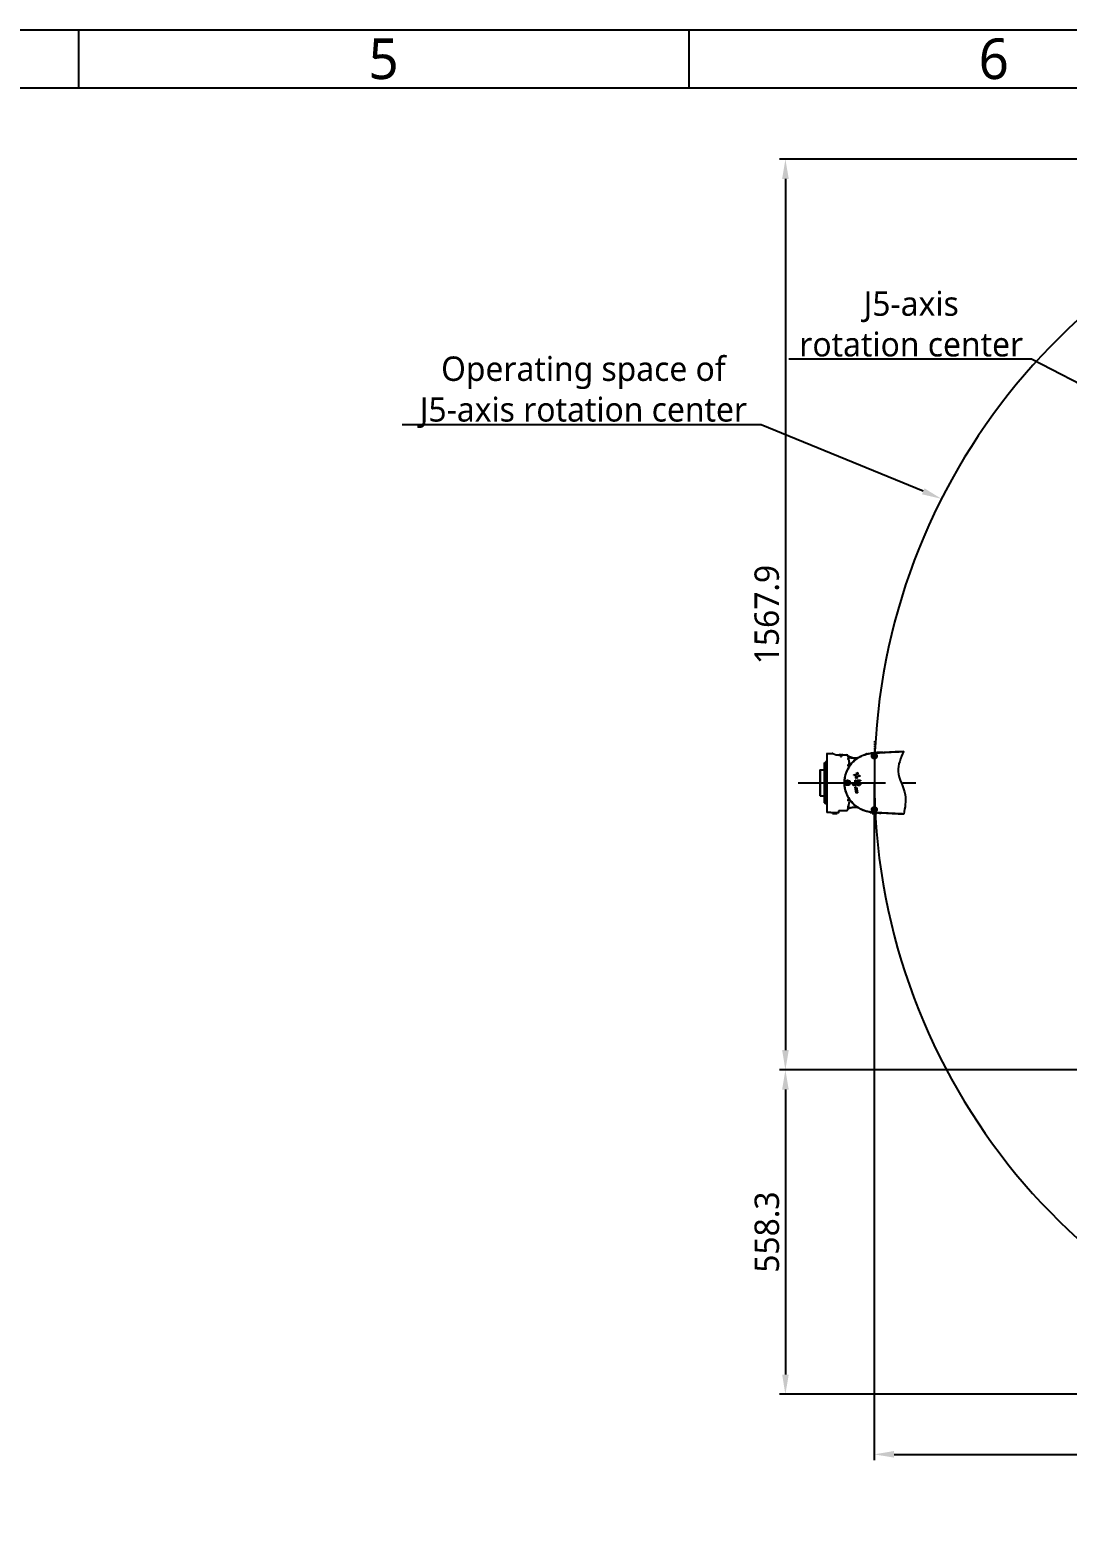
# Model space of a CAD drawing. Header units: millimetres. Extents: x 5828 to 6704, y 123 to 421.
# Drawn here: x 6489.5 to 6578.7, y 292.9 to 420.6 of the extents above; entities that cross this region are included whole.
import ezdxf
from ezdxf import colors
from ezdxf.entities.mleader import LeaderData, LeaderLine
from ezdxf.enums import TextEntityAlignment as Align
from ezdxf.math import Vec2, Vec3

# ---------------------------------------------------------------- set-up
doc = ezdxf.new("R2010")
doc.units = ezdxf.units.MM
doc.linetypes.add('BANKLINE1', pattern=[5.5, 4, -1.5])
doc.linetypes.add('CENTER', pattern=[0.6, 0.375, -0.075, 0.075, -0.075])
for name, color, linetype in [('00_COMPONENTS', 7, 'BANKLINE1'), ('DIM', 7, 'Continuous'), ('外形图', 7, 'Continuous'), ('多重引线', 7, 'Continuous'), ('模板', 7, 'Continuous')]:
    doc.layers.add(name, color=color, linetype=linetype)
doc.styles.add('微软雅黑', font='msyh.ttc', dxfattribs={"height": 2.1})
doc.dimstyles.new('尺寸标注_1_20比例', dxfattribs={"dimtxt": 2.1, "dimasz": 1.7, "dimexe": 0.5, "dimexo": 0.4, "dimgap": 0.5, "dimtad": 1, "dimdec": 1, "dimlfac": 20, "dimdsep": 46, "dimtxsty": '微软雅黑', "dimcen": 0.09, "dimadec": 0, "dimazin": 0, "dimtp": 0.01, "dimtm": 0.01, "dimtfac": 1, "dimtdec": 1, "dimtofl": 0, "dimtmove": 0, "dimatfit": 3, "dimfxl": 1, "dimtolj": 1, "dimarcsym": 0})

# ---------------------------------------------------------------- blocks, each defined once
blk = doc.blocks.new('图纸页')
at = {"layer": '模板', "color": 2}
for p, q in [((6493.66, 420.62), (6493.66, 415.62)), ((6546.16, 420.62), (6546.16, 415.62))]:
    blk.add_line(p, q, dxfattribs=at)
for points in [[(6283.66, 123.62), (6283.66, 420.62), (6703.66, 420.62), (6703.66, 123.62)], [(6308.66, 128.62), (6308.66, 415.62), (6698.66, 415.62), (6698.66, 128.62)]]:
    blk.add_lwpolyline(points, close=True, dxfattribs=at)
at = {"layer": '模板', "color": 2, "style": '微软雅黑'}
for s, p in [('5', (6519.91, 418.12)), ('6', (6572.41, 418.12))]:
    blk.add_text(s, height=3.5, dxfattribs=at).set_placement(p, align=Align.MIDDLE_CENTER)
for tag, height, p in [('编号', 4, (6669.32, 150.51)), ('当前页', 1.67, (6668.11, 141.19)), ('总页数', 1.67, (6673.32, 141.19)), ('比例', 1.67, (6628.66, 133.62))]:
    blk.add_attdef(tag, text='', height=height, dxfattribs=at).set_placement(p, align=Align.MIDDLE)
blk = doc.blocks.new('*D1533')
at = {"layer": '00_COMPONENTS', "color": 0, "linetype": 'ByBlock', "lineweight": -2, "ltscale": 20}
for p, q in [((6615.13, 409.48), (6553.98, 409.48)), ((6554.48, 407.78), (6554.48, 332.79)), ((6615.86, 331.09), (6553.98, 331.09))]:
    blk.add_line(p, q, dxfattribs=at)
at = {"layer": '00_COMPONENTS', "color": 0}
for points in [[(6554.77, 407.78), (6554.2, 407.78), (6554.48, 409.48)], [(6554.2, 332.79), (6554.77, 332.79), (6554.48, 331.09)]]:
    blk.add_solid(points, dxfattribs=at)
at = {"layer": 'Defpoints', "color": 0}
for p in [(6615.53, 409.48), (6554.48, 331.09), (6616.26, 331.09)]:
    blk.add_point(p, dxfattribs=at)
at = {"layer": '00_COMPONENTS', "color": 0, "insert": (6552.89, 370.28), "char_height": 2.1, "attachment_point": 5, "rotation": 90, "style": '微软雅黑'}
blk.add_mtext('\\A1;\\A1;1567.9', dxfattribs=at)
blk = doc.blocks.new('*D1534')
at = {"layer": '00_COMPONENTS', "color": 0, "linetype": 'ByBlock', "lineweight": -2, "ltscale": 20}
for p, q in [((6616.34, 331.09), (6553.98, 331.09)), ((6554.48, 329.39), (6554.48, 304.87)), ((6610.23, 303.17), (6553.98, 303.17))]:
    blk.add_line(p, q, dxfattribs=at)
at = {"layer": '00_COMPONENTS', "color": 0}
for points in [[(6554.77, 329.39), (6554.2, 329.39), (6554.48, 331.09)], [(6554.2, 304.87), (6554.77, 304.87), (6554.48, 303.17)]]:
    blk.add_solid(points, dxfattribs=at)
at = {"layer": 'Defpoints', "color": 0}
for p in [(6616.74, 331.09), (6554.48, 303.17), (6610.63, 303.17)]:
    blk.add_point(p, dxfattribs=at)
at = {"layer": '00_COMPONENTS', "color": 0, "insert": (6552.9, 317.13), "char_height": 2.1, "attachment_point": 5, "rotation": 90, "style": '微软雅黑'}
blk.add_mtext('\\A1;\\A1;558.3', dxfattribs=at)
blk = doc.blocks.new('*D1535')
at = {"layer": '00_COMPONENTS', "color": 0, "linetype": 'ByBlock', "lineweight": -2, "ltscale": 20}
for p, q in [((6562.13, 355.69), (6562.13, 297.5)), ((6623.03, 326.48), (6623.03, 297.5)), ((6563.83, 298), (6621.33, 298))]:
    blk.add_line(p, q, dxfattribs=at)
at = {"layer": '00_COMPONENTS', "color": 0}
for points in [[(6563.83, 298.29), (6563.83, 297.72), (6562.13, 298)], [(6621.33, 297.72), (6621.33, 298.29), (6623.03, 298)]]:
    blk.add_solid(points, dxfattribs=at)
at = {"layer": 'Defpoints', "color": 0}
for p in [(6562.13, 356.09), (6623.03, 326.88), (6623.03, 298)]:
    blk.add_point(p, dxfattribs=at)
at = {"layer": '00_COMPONENTS', "color": 0, "insert": (6592.58, 299.59), "char_height": 2.1, "attachment_point": 5, "style": '微软雅黑'}
blk.add_mtext('\\A1;\\A1;1218', dxfattribs=at)

msp = doc.modelspace()

# ---------------------------------------------------------------- linework, layer by layer
at = {"layer": '00_COMPONENTS', "linetype": 'ByBlock', "ltscale": 20}
msp.add_arc((6615.5301, 356.0866), 53.3953, 29, 259, dxfattribs=at)
msp.add_spline([(6564.6586, 358.5141), (6564.1857, 356.7852), (6564.7869, 354.7658), (6564.6586, 353.1145)], degree=3, dxfattribs=at)
at = {"layer": '外形图', "linetype": 'CENTER', "ltscale": 0.2}
msp.add_line((6562.1348, 359.3773), (6562.1348, 352.3483), dxfattribs=at)
at = {"layer": '外形图', "linetype": 'Continuous'}
for p, q in [((6557.8348, 357.5304), (6557.8598, 357.5554)), ((6557.8598, 357.5554), (6557.8598, 354.0554)), ((6557.8598, 357.5554), (6557.9448, 357.5554)), ((6557.9598, 354.0116), (6557.9598, 357.5992)), ((6558.0348, 357.6437), (6557.9685, 357.6128)), ((6558.0348, 358.3236), (6558.0348, 353.2871)), ((6558.0598, 358.3304), (6558.5084, 358.3304)), ((6558.5597, 358.3213), (6558.8534, 358.2144)), ((6558.9047, 358.2054), (6559.1004, 358.2054)), ((6559.1169, 358.1983), (6559.1169, 358.186)), ((6559.2022, 358.205), (6559.2202, 358.2051)), ((6559.2202, 358.2051), (6559.2389, 358.2051)), ((6559.2248, 358.1674), (6559.2248, 358.0768)), ((6559.2248, 358.1674), (6559.2948, 358.1674)), ((6559.2248, 358.142), (6559.2948, 358.142)), ((6559.2248, 358.0768), (6559.2948, 358.0768)), ((6559.2389, 358.2051), (6559.2513, 358.2051)), ((6559.2513, 358.2051), (6559.2635, 358.2051)), ((6559.2595, 358.1981), (6559.2595, 358.1852)), ((6559.2635, 358.2051), (6559.2873, 358.205)), ((6559.2829, 358.2019), (6559.2829, 358.1875)), ((6559.2873, 358.205), (6559.2989, 358.205)), ((6559.2948, 358.1674), (6559.2948, 358.0768)), ((6559.2989, 358.205), (6559.3102, 358.205)), ((6559.3102, 358.205), (6559.3322, 358.2049)), ((6559.3322, 358.2049), (6559.3428, 358.2049)), ((6559.3428, 358.2049), (6559.3522, 358.2048)), ((6559.3604, 358.1942), (6559.3604, 358.1845)), ((6559.37, 358.2047), (6559.3784, 358.2046)), ((6559.4038, 358.2054), (6559.7383, 358.2054)), ((6559.4038, 358.1978), (6559.4038, 358.1858)), ((6559.8348, 358.1628), (6559.8295, 358.1628)), ((6559.8369, 358.153), (6559.8348, 358.1628)), ((6559.8549, 358.111), (6560.0021, 357.4183)), ((6559.973, 357.1972), (6559.973, 357.5554)), ((6561.4078, 358.3054), (6561.5325, 358.3054)), ((6561.4374, 358.3054), (6561.4348, 358.3047)), ((6561.4348, 358.3047), (6561.4348, 358.2807)), ((6561.4374, 358.3054), (6561.5223, 358.3054)), ((6561.8298, 358.3426), (6561.834, 358.3431)), ((6562.0586, 358.1494), (6562.1348, 358.1934)), ((6562.0586, 358.0614), (6562.0586, 358.1494)), ((6562.1348, 358.0173), (6562.0586, 358.0614)), ((6562.1348, 358.1934), (6562.2111, 358.1494)), ((6562.2111, 358.0614), (6562.1348, 358.0173)), ((6562.2111, 358.1494), (6562.2111, 358.0614)), ((6562.3342, 358.406), (6562.334, 358.3979)), ((6562.3592, 358.4304), (6562.8704, 358.4304)), ((6562.4047, 358.3863), (6562.4158, 358.387)), ((6562.4158, 358.387), (6562.4318, 358.388)), ((6562.4237, 358.4038), (6562.4307, 358.4042)), ((6557.4848, 356.9304), (6557.4348, 356.9015)), ((6557.4348, 356.9015), (6557.4348, 354.7092)), ((6557.4848, 356.9304), (6557.4848, 354.6804)), ((6557.4848, 356.9304), (6557.8198, 356.9304)), ((6557.8348, 354.0804), (6557.8348, 357.5304)), ((6560.0155, 357.3052), (6560.0456, 357.3052)), ((6560.1624, 357.4554), (6560.1328, 357.4554)), ((6560.3799, 356.4335), (6560.3955, 356.5221)), ((6560.5818, 356.3979), (6560.3799, 356.4335)), ((6560.3955, 356.5221), (6560.5974, 356.4865)), ((6560.5462, 356.196), (6560.5818, 356.3979)), ((6560.5974, 356.4865), (6560.633, 356.6884)), ((6560.633, 356.6884), (6560.7217, 356.6728)), ((6560.6704, 356.3823), (6560.6348, 356.1804)), ((6560.8723, 356.3467), (6560.6704, 356.3823)), ((6560.7217, 356.6728), (6560.6861, 356.4709)), ((6560.6861, 356.4709), (6560.8879, 356.4353)), ((6560.8879, 356.4353), (6560.8723, 356.3467)), ((6559.7586, 355.8494), (6559.8348, 355.8934)), ((6559.7586, 355.7614), (6559.7586, 355.8494)), ((6559.8348, 355.7173), (6559.7586, 355.7614)), ((6559.8348, 355.8934), (6559.9111, 355.8494)), ((6559.9111, 355.7614), (6559.8348, 355.7173)), ((6559.9111, 355.8494), (6559.9111, 355.7614)), ((6560.2848, 355.7095), (6560.2848, 355.7236)), ((6560.2848, 355.7236), (6560.3804, 355.7236)), ((6560.3804, 355.7236), (6560.3798, 355.7076)), ((6560.4735, 355.7042), (6560.4735, 356.0304)), ((6560.4735, 356.0304), (6560.5712, 356.0304)), ((6560.4962, 355.4147), (6560.5848, 355.4304)), ((6560.583, 354.9223), (6560.4962, 355.4147)), ((6560.6348, 356.1804), (6560.5462, 356.196)), ((6560.5712, 356.0304), (6560.5712, 355.7299)), ((6560.5848, 355.4304), (6560.6717, 354.938)), ((6560.643, 355.706), (6560.742, 355.706)), ((6560.6515, 355.7587), (6560.6693, 356.0304)), ((6560.7411, 355.7587), (6560.6515, 355.7587)), ((6560.6693, 356.0304), (6560.9313, 356.0304)), ((6560.7521, 355.9608), (6560.7398, 355.8408)), ((6560.9313, 355.9608), (6560.7521, 355.9608)), ((6560.9313, 356.0304), (6560.9313, 355.9608)), ((6557.4848, 354.6804), (6557.4348, 354.7092)), ((6557.4848, 354.6804), (6557.8198, 354.6804)), ((6557.8348, 354.0804), (6557.8598, 354.0554)), ((6557.8598, 354.0554), (6557.9448, 354.0554)), ((6558.0348, 353.967), (6557.9685, 353.998)), ((6559.8549, 353.4998), (6560.0021, 354.1924)), ((6560.0835, 354.2554), (6560.0798, 354.2554)), ((6560.6717, 354.938), (6560.583, 354.9223)), ((6558.0598, 353.2804), (6558.3592, 353.2804)), ((6558.3842, 353.2547), (6558.3842, 353.256)), ((6559.0604, 353.2304), (6558.4092, 353.2304)), ((6558.5328, 353.1554), (6558.9369, 353.1554)), ((6558.5598, 353.1561), (6558.5598, 353.2304)), ((6558.5598, 353.1561), (6558.5624, 353.1554)), ((6558.9072, 353.1554), (6558.5624, 353.1554)), ((6558.7348, 353.1626), (6558.7348, 353.2304)), ((6558.9072, 353.1554), (6558.9098, 353.1561)), ((6558.9098, 353.1561), (6558.9098, 353.2304)), ((6559.0855, 353.2547), (6559.0888, 353.381)), ((6559.1138, 353.4054), (6559.7383, 353.4054)), ((6559.8665, 353.5545), (6559.8744, 353.5611)), ((6561.7842, 353.2547), (6561.7841, 353.2578)), ((6562.0704, 353.2304), (6561.8092, 353.2304)), ((6561.9328, 353.1554), (6562.3369, 353.1554)), ((6561.9598, 353.1561), (6561.9598, 353.2304)), ((6561.9598, 353.1561), (6561.9624, 353.1554)), ((6562.3072, 353.1554), (6561.9624, 353.1554)), ((6562.0586, 353.5494), (6562.1348, 353.5934)), ((6562.0586, 353.4614), (6562.0586, 353.5494)), ((6562.1348, 353.4173), (6562.0586, 353.4614)), ((6562.1348, 353.5934), (6562.2111, 353.5494)), ((6562.2111, 353.4614), (6562.1348, 353.4173)), ((6562.1348, 353.1626), (6562.1348, 353.2261)), ((6562.2111, 353.5494), (6562.2111, 353.4614)), ((6562.3072, 353.1554), (6562.3098, 353.1561)), ((6562.3098, 353.1561), (6562.3098, 353.2145)), ((6562.4235, 353.207), (6562.4144, 353.2076)), ((6562.4291, 353.2227), (6562.4154, 353.2236)), ((6562.471, 353.2052), (6562.4281, 353.208)), ((6562.4463, 353.2216), (6562.4291, 353.2227)), ((6562.5245, 353.2017), (6562.471, 353.2052))]:
    msp.add_line(p, q, dxfattribs=at)
at = {"layer": '外形图', "linetype": 'CENTER', "ltscale": 20}
msp.add_line((6555.5919, 355.8054), (6565.6995, 355.8054), dxfattribs=at)
at = {"layer": '外形图', "linetype": 'Continuous'}
for points in [[(6559.8807, 358.0447), (6559.8706, 358.0527), (6559.8665, 358.0563)], [(6560.6676, 357.9176), (6560.6354, 357.9143), (6560.5897, 357.9105), (6560.5447, 357.9078), (6560.5007, 357.9061), (6560.4574, 357.9054), (6560.4151, 357.9057), (6560.3736, 357.9071), (6560.3331, 357.9094), (6560.2935, 357.9128), (6560.2549, 357.9171), (6560.2174, 357.9224), (6560.181, 357.9286), (6560.1458, 357.9357), (6560.1119, 357.9437), (6560.0795, 357.9526), (6560.0487, 357.9621), (6560.0198, 357.9723), (6559.9928, 357.9829), (6559.9681, 357.9938), (6559.9457, 358.0047), (6559.9257, 358.0155), (6559.9082, 358.0258), (6559.8932, 358.0356), (6559.8807, 358.0447)], [(6558.3592, 353.2804), (6558.3618, 353.2802), (6558.3653, 353.2796), (6558.3687, 353.2785), (6558.3719, 353.2769), (6558.3749, 353.2748), (6558.3775, 353.2723), (6558.3798, 353.2695), (6558.3816, 353.2664), (6558.383, 353.2631), (6558.3838, 353.2595), (6558.3842, 353.256)], [(6559.0888, 353.381), (6559.0891, 353.3844), (6559.0899, 353.3878), (6559.0912, 353.3912), (6559.093, 353.3943), (6559.0952, 353.3971), (6559.0978, 353.3996), (6559.1006, 353.4017), (6559.1038, 353.4033), (6559.1072, 353.4045), (6559.1107, 353.4052), (6559.1138, 353.4054)], [(6559.8744, 353.5611), (6559.8861, 353.57), (6559.9004, 353.5799), (6559.9173, 353.5904), (6559.9368, 353.6014), (6559.9589, 353.6126), (6559.9835, 353.6239), (6560.0104, 353.6349), (6560.0394, 353.6455), (6560.0705, 353.6555), (6560.1033, 353.6648), (6560.1376, 353.6732), (6560.1734, 353.6807), (6560.2103, 353.6873), (6560.2484, 353.6928), (6560.2873, 353.6974), (6560.3272, 353.7009), (6560.3679, 353.7034), (6560.4094, 353.7049), (6560.4516, 353.7054), (6560.4945, 353.7048), (6560.5382, 353.7033), (6560.5825, 353.7007), (6560.6275, 353.6972), (6560.6675, 353.6932)]]:
    msp.add_lwpolyline(points, dxfattribs=at)
for centre, radius in [((6562.1348, 358.1054), 0.22), ((6562.1348, 358.1054), 0.2157), ((6562.1348, 358.1054), 0.1725), ((6562.1348, 358.1054), 0.1026), ((6559.8348, 355.8054), 0.22), ((6559.8348, 355.8054), 0.2157), ((6559.8348, 355.8054), 0.1725), ((6559.8348, 355.8054), 0.1026), ((6562.1348, 353.5054), 0.22), ((6562.1348, 353.5054), 0.2157), ((6562.1348, 353.5054), 0.1725), ((6562.1348, 353.5054), 0.1026)]:
    msp.add_circle(centre, radius, dxfattribs=at)
for centre, radius, start, end in [((6557.9448, 357.5704), 0.015, 270, 0), ((6557.9748, 357.5992), 0.015, 115, 180), ((6558.0598, 358.2804), 0.05, 90, 120), ((6558.5084, 358.1804), 0.15, 70, 90), ((6558.9047, 358.3554), 0.15, 250, 270), ((6559.1638, 358.8299), 0.6456, 263.524224, 265.828526), ((6559.1431, 356.3899), 1.8148, 90.981216, 91.346952), ((6559.1573, 355.5697), 2.6351, 90.710114, 90.983781), ((6559.1726, 354.34), 3.8649, 90.510493, 90.711952), ((6559.1874, 352.7182), 5.4868, 90.360199, 90.513428), ((6559.2002, 350.6795), 7.5255, 90.241015, 90.360511), ((6559.2223, 345.1511), 13.054, 90.088273, 90.236074), ((6559.1916, 359.3383), 1.1447, 269.011087, 270.027599), ((6559.1924, 359.3534), 1.1598, 269.986195, 270.613789), ((6559.1964, 359.0204), 0.8267, 270.584766, 271.789765), ((6559.2206, 358.8429), 0.6589, 273.38914, 275.431004), ((6559.2331, 358.7075), 0.5229, 275.477044, 276.02386), ((6559.2858, 353.4202), 4.7817, 89.635998, 89.764479), ((6559.3016, 355.4594), 2.7425, 88.877381, 89.695425), ((6559.3151, 351.5605), 6.6445, 89.527251, 89.680361), ((6559.3297, 356.9225), 1.2791, 88.10103, 88.852447), ((6559.3446, 354.8012), 3.4036, 89.167784, 89.43251), ((6559.3632, 356.0644), 2.1403, 88.795741, 89.173564), ((6559.3767, 356.7189), 1.4856, 88.536137, 88.785334), ((6559.7383, 358.0862), 0.1192, 12, 90), ((6560.0569, 358.292), 0.2677, 228.066727, 229.226232), ((6559.8059, 357.7887), 0.1176, 359.604016, 2.550849), ((6561.5457, 357.5807), 0.7259, 97.481537, 98.788295), ((6562.2102, 355.1119), 3.2697, 95.906319, 96.714994), ((6561.9323, 357.6815), 0.6652, 97.679012, 98.819417), ((6561.9519, 357.54), 0.8081, 97.041431, 97.718661), ((6561.9449, 357.5976), 0.75, 96.217636, 97.048879), ((6561.9298, 357.7376), 0.6093, 95.130134, 96.229122), ((6562.2555, 354.6783), 3.7057, 95.553513, 95.914157), ((6562.3592, 358.4054), 0.025, 90, 178.5), ((6562.4832, 357.057), 1.3284, 92.663524, 92.90702), ((6562.4695, 357.352), 1.0332, 92.459995, 92.661936), ((6562.4585, 357.608), 0.7769, 92.201501, 92.462475), ((6562.4489, 357.8591), 0.5256, 91.841617, 92.206797), ((6567.4017, 280.6355), 77.9274, 93.45643, 93.657405), ((6557.8198, 356.9454), 0.015, 270, 0), ((6560.0798, 357.4348), 0.0795, 192, 270), ((6560.8831, 355.701), 0.2002, 134.038174, 135.704341), ((6560.7985, 355.7535), 0.056, 82.635475, 90.075251), ((6557.8198, 354.6654), 0.015, 0, 90), ((6557.9448, 354.0404), 0.015, 0, 90), ((6557.9748, 354.0116), 0.015, 180, 245), ((6559.6218, 353.8494), 0.3042, 339.308319, 339.962455), ((6560.0798, 354.1759), 0.0795, 90, 168), ((6558.0598, 353.3304), 0.05, 240, 270), ((6558.4092, 353.2554), 0.025, 181.5, 270), ((6558.6707, 353.8801), 0.7259, 261.211705, 262.518463), ((6558.7989, 353.8801), 0.7259, 277.481537, 278.788295), ((6559.0605, 353.2554), 0.025, 270, 358.5), ((6559.7383, 353.5246), 0.1192, 270, 348), ((6561.8092, 353.2554), 0.025, 181.5, 270), ((6562.2097, 356.4939), 3.2648, 263.283225, 264.093085), ((6562.2557, 356.9338), 3.7071, 264.085453, 264.460481), ((6562.0707, 353.8801), 0.7259, 261.211705, 262.518463), ((6562.1989, 353.8801), 0.7259, 277.481537, 278.788295), ((6562.464, 354.1928), 0.967, 267.155133, 267.948301), ((6567.3121, 429.5159), 76.4653, 266.3345, 266.544707)]:
    msp.add_arc(centre, radius, start, end, dxfattribs=at)
for points, knots in [([(6559.0512, 358.1983), (6559.0512, 358.2023), (6559.0765, 358.2017), (6559.0878, 358.2039), (6559.1004, 358.2042)], [0, 0, 0, 0, 0.23890771, 1, 1, 1, 1]), ([(6559.0755, 358.1905), (6559.0692, 358.1915), (6559.0625, 358.193), (6559.0512, 358.1961), (6559.0512, 358.1983)], [0, 0, 0, 0, 0.74139881, 1, 1, 1, 1]), ([(6559.1375, 358.201), (6559.1324, 358.2007), (6559.1277, 358.1993), (6559.1169, 358.2001), (6559.1169, 358.1983)], [0, 0, 0, 0, 0.73175687, 1, 1, 1, 1]), ([(6559.1169, 358.1983), (6559.1169, 358.1962), (6559.1283, 358.1971), (6559.1332, 358.1954), (6559.1384, 358.1951)], [0, 0, 0, 0, 0.28228402, 1, 1, 1, 1]), ([(6559.2401, 358.2009), (6559.2363, 358.2011), (6559.2192, 358.2017), (6559.2021, 358.2018), (6559.1888, 358.2018)], [0, 0, 0, 0, 0.22283296, 1, 1, 1, 1]), ([(6559.2595, 358.1981), (6559.2595, 358.1999), (6559.2494, 358.1994), (6559.2449, 358.2006), (6559.2401, 358.2009)], [0, 0, 0, 0, 0.27007688, 1, 1, 1, 1]), ([(6559.2412, 358.195), (6559.2457, 358.1953), (6559.25, 358.1966), (6559.2595, 358.1965), (6559.2595, 358.1981)], [0, 0, 0, 0, 0.73442554, 1, 1, 1, 1]), ([(6559.2829, 358.2019), (6559.2934, 358.2015), (6559.303, 358.1997), (6559.3239, 358.1995), (6559.3239, 358.196)], [0, 0, 0, 0, 0.74948869, 1, 1, 1, 1]), ([(6559.3239, 358.196), (6559.3239, 358.1927), (6559.306, 358.1907), (6559.2971, 358.1885), (6559.288, 358.1875)], [0, 0, 0, 0, 0.26300036, 1, 1, 1, 1]), ([(6559.4034, 358.1983), (6559.4022, 358.1989), (6559.3915, 358.2002), (6559.3812, 358.2006), (6559.3721, 358.2009)], [0, 0, 0, 0, 0.12650075, 1, 1, 1, 1]), ([(6559.3878, 358.195), (6559.3888, 358.1951), (6559.3908, 358.1952), (6559.3928, 358.1953), (6559.3938, 358.1954)], [0, 0, 0, 0, 0.51615822, 1, 1, 1, 1]), ([(6559.3938, 358.1954), (6559.3966, 358.1956), (6559.3994, 358.1947), (6559.4037, 358.1976), (6559.401, 358.1975), (6559.4001, 358.1975)], [0, 0, 0, 0, 0.69074298, 0.76957028, 1, 1, 1, 1]), ([(6559.4147, 358.204), (6559.4186, 358.2039), (6559.4322, 358.2035), (6559.4458, 358.203), (6559.4553, 358.202)], [0, 0, 0, 0, 0.29484674, 1, 1, 1, 1]), ([(6559.4682, 358.1975), (6559.4682, 358.1951), (6559.4553, 358.1914), (6559.4477, 358.19), (6559.4403, 358.189)], [0, 0, 0, 0, 0.24929481, 1, 1, 1, 1]), ([(6559.4553, 358.202), (6559.4574, 358.2018), (6559.4613, 358.2012), (6559.4682, 358.2), (6559.4682, 358.1975)], [0, 0, 0, 0, 0.45947771, 1, 1, 1, 1]), ([(6559.5622, 355.8054), (6559.5622, 356.4141), (6560.0277, 357.6739), (6561.2235, 358.2879), (6561.8278, 358.3592)], [0, 0, 0, 0, 0.5000537, 1, 1, 1, 1]), ([(6561.8764, 353.2629), (6561.8619, 353.2644), (6561.7473, 353.2772), (6561.533, 353.3146), (6561.2412, 353.4045), (6560.9605, 353.5281), (6560.6977, 353.6845), (6560.4555, 353.8706), (6560.2322, 354.0887), (6560.0249, 354.3493), (6559.835, 354.6675), (6559.679, 355.0526), (6559.5835, 355.4951), (6559.5692, 355.9648), (6559.6405, 356.4211), (6559.7806, 356.8288), (6559.9638, 357.1701), (6560.1681, 357.4487), (6560.3873, 357.679), (6560.6237, 357.8741), (6560.8804, 358.0395), (6561.1565, 358.1733), (6561.4453, 358.2727), (6561.6722, 358.3222), (6561.8007, 358.3392), (6561.8298, 358.3426)], [0, 0, 0, 0, 0.00586345, 0.04638987, 0.08725257, 0.12838497, 0.16944673, 0.20998086, 0.25095381, 0.29469427, 0.34357909, 0.39946319, 0.46106151, 0.52468001, 0.58739263, 0.64577474, 0.69721752, 0.74261165, 0.78432266, 0.82478427, 0.86563644, 0.90685877, 0.94788295, 0.9882161, 1, 1, 1, 1]), ([(6559.9114, 357.7713), (6559.9096, 357.7713), (6559.9088, 357.7807), (6559.904, 357.7908), (6559.9, 357.8112), (6559.8948, 357.8335), (6559.8909, 357.8556), (6559.8865, 357.8766), (6559.887, 357.8862), (6559.8841, 357.8963), (6559.8857, 357.8963)], [0, 0, 0, 0, 0.04193558, 0.1522823, 0.31380356, 0.5027051, 0.69194959, 0.85353002, 0.96196346, 1, 1, 1, 1]), ([(6559.8857, 357.8963), (6559.8875, 357.8963), (6559.8882, 357.8869), (6559.8929, 357.8768), (6559.8968, 357.8563), (6559.902, 357.8341), (6559.906, 357.812), (6559.9105, 357.791), (6559.9102, 357.7814), (6559.913, 357.7713), (6559.9114, 357.7713)], [0, 0, 0, 0, 0.04158035, 0.1518117, 0.31341712, 0.5024261, 0.69173613, 0.85341294, 0.9619401, 1, 1, 1, 1]), ([(6561.834, 358.3431), (6561.9021, 358.351), (6562.0704, 358.3649), (6562.2607, 358.377), (6562.3827, 358.3849), (6562.4047, 358.3863)], [0, 0, 0, 0, 0.35930321, 0.88437361, 1, 1, 1, 1]), ([(6561.8643, 358.3464), (6561.9224, 358.3526), (6562.0805, 358.3655), (6562.2579, 358.3768), (6562.377, 358.3845), (6562.3961, 358.3857)], [0, 0, 0, 0, 0.3284819, 0.89202447, 1, 1, 1, 1]), ([(6562.4318, 358.388), (6562.502, 358.3926), (6562.6743, 358.4036), (6562.9491, 358.4191), (6563.2563, 358.4353), (6563.5638, 358.4502), (6563.8707, 358.4641), (6564.1782, 358.4773), (6564.4407, 358.4879), (6564.6013, 358.4941), (6564.6586, 358.4962)], [0, 0, 0, 0, 0.02358007, 0.057837469, 0.092214187, 0.126651578, 0.160987512, 0.195140451, 0.229786511, 0.248993172, 0.248993172, 0.248993172, 0.248993172]), ([(6559.8942, 357.2625), (6559.8903, 357.2798), (6559.8869, 357.3026), (6559.8855, 357.3255), (6559.8854, 357.3307)], [0, 0, 0, 0, 0.77428126, 1, 1, 1, 1]), ([(6559.8857, 357.3444), (6559.886, 357.3465), (6559.8861, 357.3493), (6559.8881, 357.3528), (6559.8891, 357.3528)], [0, 0, 0, 0, 0.68313722, 1, 1, 1, 1]), ([(6559.8891, 357.3528), (6559.8929, 357.3528), (6559.8972, 357.3361), (6559.9007, 357.3267), (6559.9026, 357.3181)], [0, 0, 0, 0, 0.30114849, 1, 1, 1, 1]), ([(6559.9079, 357.2278), (6559.9041, 357.2278), (6559.8995, 357.2444), (6559.8961, 357.2539), (6559.8942, 357.2625)], [0, 0, 0, 0, 0.30277521, 1, 1, 1, 1]), ([(6559.9026, 357.3181), (6559.9066, 357.3008), (6559.9102, 357.278), (6559.9117, 357.2551), (6559.9118, 357.2499)], [0, 0, 0, 0, 0.77432511, 1, 1, 1, 1]), ([(6559.9114, 357.2362), (6559.9112, 357.2341), (6559.911, 357.2312), (6559.9089, 357.2278), (6559.9079, 357.2278)], [0, 0, 0, 0, 0.67870625, 1, 1, 1, 1]), ([(6561.8278, 353.2516), (6561.2235, 353.3228), (6560.0277, 353.9368), (6559.5622, 355.1967), (6559.5622, 355.8054)], [0, 0, 0, 0, 0.49994696, 1, 1, 1, 1]), ([(6559.8857, 353.7144), (6559.885, 353.7144), (6559.8857, 353.7189), (6559.8855, 353.7207), (6559.8857, 353.7228)], [0, 0, 0, 0, 0.25850424, 1, 1, 1, 1]), ([(6559.8891, 354.2579), (6559.8861, 354.258), (6559.8854, 354.2739), (6559.8853, 354.2816), (6559.8857, 354.2892)], [0, 0, 0, 0, 0.28147144, 1, 1, 1, 1]), ([(6559.8957, 353.7488), (6559.8938, 353.7404), (6559.8916, 353.7285), (6559.8875, 353.7191), (6559.8867, 353.7144), (6559.8857, 353.7144)], [0, 0, 0, 0, 0.71828332, 0.92248239, 1, 1, 1, 1]), ([(6559.8876, 353.7366), (6559.8884, 353.7418), (6559.8923, 353.7648), (6559.897, 353.7876), (6559.9011, 353.8051)], [0, 0, 0, 0, 0.2263984, 1, 1, 1, 1]), ([(6559.9061, 354.3099), (6559.9039, 354.2973), (6559.9002, 354.28), (6559.8943, 354.2643), (6559.8909, 354.2579), (6559.8891, 354.2579)], [0, 0, 0, 0, 0.69022259, 0.90324951, 1, 1, 1, 1]), ([(6559.8908, 354.3311), (6559.893, 354.3436), (6559.8966, 354.3609), (6559.9025, 354.3767), (6559.9061, 354.3829), (6559.9079, 354.3829)], [0, 0, 0, 0, 0.68898696, 0.90190092, 1, 1, 1, 1]), ([(6559.9094, 353.8173), (6559.9086, 353.8121), (6559.9045, 353.7891), (6559.8998, 353.7663), (6559.8957, 353.7488)], [0, 0, 0, 0, 0.22640063, 1, 1, 1, 1]), ([(6559.9011, 353.8051), (6559.9031, 353.8135), (6559.9054, 353.8254), (6559.9095, 353.8348), (6559.9105, 353.8394), (6559.9114, 353.8394)], [0, 0, 0, 0, 0.71708333, 0.92156954, 1, 1, 1, 1]), ([(6559.9079, 354.3829), (6559.9109, 354.3829), (6559.9119, 354.3671), (6559.9119, 354.3593), (6559.9114, 354.3517)], [0, 0, 0, 0, 0.28280941, 1, 1, 1, 1]), ([(6559.9114, 353.8394), (6559.9121, 353.8394), (6559.9115, 353.835), (6559.9116, 353.8331), (6559.9114, 353.8311)], [0, 0, 0, 0, 0.25892068, 1, 1, 1, 1]), ([(6559.9236, 353.8229), (6559.9236, 353.8214), (6559.9235, 353.8182), (6559.9234, 353.8151), (6559.9233, 353.8135)], [0, 0, 0, 0, 0.47772279, 1, 1, 1, 1]), ([(6561.8444, 353.2699), (6561.8419, 353.2702), (6561.838, 353.2707), (6561.8341, 353.2713), (6561.8327, 353.2716)], [0, 0, 0, 0, 0.61661667, 1, 1, 1, 1]), ([(6561.8761, 353.2662), (6561.8706, 353.2667), (6561.86, 353.2679), (6561.8494, 353.2692), (6561.8444, 353.2699)], [0, 0, 0, 0, 0.51982422, 1, 1, 1, 1]), ([(6562.4154, 353.2236), (6562.3223, 353.2297), (6562.1426, 353.2421), (6561.9627, 353.2538), (6561.8764, 353.2629)], [0, 0, 0, 0, 0.51816506, 1, 1, 1, 1]), ([(6564.6586, 353.1145), (6564.6452, 353.115), (6564.523, 353.1197), (6564.2973, 353.1286), (6563.9826, 353.1417), (6563.6742, 353.1554), (6563.3671, 353.1699), (6563.0599, 353.1857), (6562.7529, 353.2026), (6562.5483, 353.215), (6562.4463, 353.2216)], [0.825048399, 0.825048399, 0.825048399, 0.825048399, 0.828227259, 0.854010869, 0.878579068, 0.902872293, 0.927155397, 0.951424026, 0.975775361, 1, 1, 1, 1])]:
    msp.add_open_spline(points, degree=3, knots=knots, dxfattribs=at)
for points in [[(6559.091, 358.1884), (6559.0858, 358.189), (6559.0807, 358.1897), (6559.0755, 358.1905)], [(6559.1949, 358.1835), (6559.1689, 358.1835), (6559.1428, 358.1841), (6559.1169, 358.186)], [(6559.1888, 358.2018), (6559.1717, 358.2018), (6559.1546, 358.2017), (6559.1375, 358.201)], [(6559.1384, 358.1951), (6559.1495, 358.1944), (6559.1607, 358.194), (6559.1718, 358.1938)], [(6559.2596, 358.1852), (6559.2381, 358.1839), (6559.2165, 358.1835), (6559.1949, 358.1835)], [(6559.2222, 358.194), (6559.2285, 358.1942), (6559.2349, 358.1945), (6559.2412, 358.195)], [(6559.3604, 358.1942), (6559.3695, 358.1944), (6559.3787, 358.1946), (6559.3878, 358.195)], [(6559.4039, 358.1858), (6559.3894, 358.185), (6559.3749, 358.1846), (6559.3604, 358.1845)], [(6559.4403, 358.189), (6559.4282, 358.1873), (6559.4161, 358.1864), (6559.4039, 358.1858)], [(6559.8356, 358.1548), (6559.8351, 358.1575), (6559.8348, 358.1602), (6559.8348, 358.1628)], [(6559.878, 358.0929), (6559.8675, 358.1022), (6559.859, 358.1114), (6559.8524, 358.1203)], [(6560.6966, 357.9368), (6560.2572, 357.8985), (6559.9852, 358.0003), (6559.8821, 358.0893)], [(6559.9064, 357.8688), (6559.914, 357.8487), (6559.9198, 357.8276), (6559.9224, 357.8063)], [(6559.9224, 357.8063), (6559.9229, 357.8022), (6559.9233, 357.798), (6559.9235, 357.7939)], [(6561.4512, 358.3005), (6561.4748, 358.3036), (6561.4986, 358.3054), (6561.5223, 358.3054)], [(6561.8969, 358.3666), (6561.9923, 358.3759), (6562.0879, 358.3816), (6562.1835, 358.3879)], [(6562.1835, 358.3879), (6562.2636, 358.3932), (6562.3436, 358.3986), (6562.4237, 358.4038)], [(6562.7035, 358.4212), (6563.3548, 358.4594), (6564.0066, 358.4894), (6564.6586, 358.5141)], [(6559.8854, 357.3307), (6559.8853, 357.3353), (6559.8853, 357.3399), (6559.8857, 357.3444)], [(6559.9118, 357.2499), (6559.9119, 357.2453), (6559.9119, 357.2407), (6559.9114, 357.2362)], [(6559.99, 357.4746), (6560.0213, 357.462), (6560.0942, 357.4708), (6560.1965, 357.4948)], [(6560.3215, 355.6029), (6560.297, 355.6246), (6560.2848, 355.66), (6560.2848, 355.7095)], [(6560.4196, 355.5707), (6560.3785, 355.5707), (6560.3459, 355.5813), (6560.3215, 355.6029)], [(6560.3798, 355.7076), (6560.3796, 355.7024), (6560.3796, 355.6976), (6560.3799, 355.6931)], [(6560.3799, 355.6931), (6560.3821, 355.6599), (6560.3973, 355.6434), (6560.4221, 355.6434)], [(6560.5325, 355.6094), (6560.5067, 355.5835), (6560.4691, 355.5707), (6560.4196, 355.5707)], [(6560.4221, 355.6434), (6560.4403, 355.6434), (6560.4534, 355.6481), (6560.4615, 355.6575)], [(6560.4615, 355.6575), (6560.4694, 355.6669), (6560.4735, 355.6825), (6560.4735, 355.7042)], [(6560.5712, 355.7299), (6560.5712, 355.6753), (6560.5581, 355.6352), (6560.5325, 355.6094)], [(6560.6837, 355.6054), (6560.6581, 355.6286), (6560.6443, 355.6622), (6560.643, 355.706)], [(6560.7887, 355.5707), (6560.7442, 355.5707), (6560.7094, 355.5823), (6560.6837, 355.6054)], [(6560.7475, 355.7732), (6560.7453, 355.7688), (6560.7432, 355.7639), (6560.7411, 355.7587)], [(6560.742, 355.706), (6560.7445, 355.6844), (6560.7499, 355.6684), (6560.758, 355.6584)], [(6560.744, 355.8449), (6560.7554, 355.856), (6560.7669, 355.8643), (6560.7787, 355.8697)], [(6560.7637, 355.7972), (6560.758, 355.7915), (6560.7526, 355.7835), (6560.7475, 355.7732)], [(6560.758, 355.6584), (6560.7662, 355.6484), (6560.7787, 355.6434), (6560.7959, 355.6434)], [(6560.7758, 355.8054), (6560.7712, 355.8034), (6560.7671, 355.8007), (6560.7637, 355.7972)], [(6560.7853, 355.8082), (6560.7819, 355.8076), (6560.7787, 355.8066), (6560.7758, 355.8054)], [(6560.7787, 355.8697), (6560.7915, 355.8756), (6560.8072, 355.8787), (6560.826, 355.8787)], [(6560.7984, 355.8094), (6560.7937, 355.8094), (6560.7893, 355.809), (6560.7853, 355.8082)], [(6560.9106, 355.6152), (6560.8799, 355.5854), (6560.8392, 355.5707), (6560.7887, 355.5707)], [(6560.7959, 355.6434), (6560.8141, 355.6434), (6560.8288, 355.6512), (6560.84, 355.6673)], [(6560.8189, 355.8054), (6560.8148, 355.8072), (6560.8104, 355.8084), (6560.8057, 355.809)], [(6560.8403, 355.7883), (6560.8342, 355.7962), (6560.827, 355.8019), (6560.8189, 355.8054)], [(6560.826, 355.8787), (6560.8636, 355.8787), (6560.8946, 355.8649), (6560.9196, 355.8373)], [(6560.84, 355.6673), (6560.8511, 355.6832), (6560.8567, 355.7051), (6560.8567, 355.733)], [(6560.8567, 355.733), (6560.8567, 355.7559), (6560.8511, 355.7744), (6560.8403, 355.7883)], [(6560.957, 355.733), (6560.957, 355.6841), (6560.9413, 355.6449), (6560.9106, 355.6152)], [(6560.9196, 355.8373), (6560.9284, 355.8275), (6560.9357, 355.8169), (6560.9413, 355.8054)], [(6560.9413, 355.8054), (6560.9518, 355.7843), (6560.957, 355.7601), (6560.957, 355.733)], [(6559.8857, 354.2892), (6559.8866, 354.3032), (6559.8884, 354.3172), (6559.8908, 354.3311)], [(6559.8857, 353.7228), (6559.8862, 353.7274), (6559.8869, 353.732), (6559.8876, 353.7366)], [(6559.9114, 354.3517), (6559.9105, 354.3377), (6559.9086, 354.3237), (6559.9061, 354.3099)], [(6559.9233, 353.8135), (6559.9217, 353.7901), (6559.9156, 353.7671), (6559.9076, 353.7451)], [(6559.9114, 353.8311), (6559.9109, 353.8264), (6559.9102, 353.8218), (6559.9094, 353.8173)], [(6558.6473, 353.1554), (6558.6236, 353.1554), (6558.5998, 353.1572), (6558.5762, 353.1603)], [(6558.7348, 353.1626), (6558.7059, 353.1582), (6558.6766, 353.1554), (6558.6473, 353.1554)], [(6558.8223, 353.1554), (6558.7931, 353.1554), (6558.7637, 353.1582), (6558.7348, 353.1626)], [(6558.8934, 353.1603), (6558.8699, 353.1572), (6558.8461, 353.1554), (6558.8223, 353.1554)], [(6562.1835, 353.2229), (6562.0882, 353.2291), (6561.9929, 353.2348), (6561.8979, 353.2441)], [(6562.0473, 353.1554), (6562.0236, 353.1554), (6561.9998, 353.1572), (6561.9762, 353.1603)], [(6562.1348, 353.1626), (6562.1059, 353.1582), (6562.0766, 353.1554), (6562.0473, 353.1554)], [(6562.2223, 353.1554), (6562.1931, 353.1554), (6562.1637, 353.1582), (6562.1348, 353.1626)], [(6562.4144, 353.2076), (6562.3374, 353.2126), (6562.2605, 353.2177), (6562.1835, 353.2229)], [(6562.2934, 353.1603), (6562.2699, 353.1572), (6562.2461, 353.1554), (6562.2223, 353.1554)], [(6564.6586, 353.0967), (6564.0066, 353.1214), (6563.3548, 353.1513), (6562.7035, 353.1896)]]:
    msp.add_open_spline(points, degree=3, dxfattribs=at)

# ---------------------------------------------------------------- block references
at = {"layer": '多重引线'}
msp.add_blockref('图纸页', (0, 0), dxfattribs=at)

# ---------------------------------------------------------------- dimensions: what is measured, and where the dimension line sits
at = {"layer": '00_COMPONENTS', "linetype": 'ByBlock', "ltscale": 20}
for base, p1, p2, text, picture, middle in [((6554.4847, 331.0866), (6615.5301, 409.4819), (6616.2586, 331.0866), '\\A1;1567.9', '*D1533', (6552.8934, 370.2843)), ((6554.4847, 303.1737), (6616.7372, 331.0866), (6610.6301, 303.1737), '\\A1;558.3', '*D1534', (6552.8988, 317.1301))]:
    dim = msp.add_linear_dim(base=base, p1=p1, p2=p2, angle=90, text=text, dimstyle='尺寸标注_1_20比例', dxfattribs=at)
    dim.commit()
    dim.dimension.update_dxf_attribs({"geometry": picture, "text_midpoint": middle})
dim = msp.add_linear_dim(base=(6623.0301, 298.0037), p1=(6562.1348, 356.0866), p2=(6623.0301, 326.8795), text='\\A1;1218', dimstyle='尺寸标注_1_20比例', dxfattribs=at)
dim.commit()
dim.dimension.update_dxf_attribs({"geometry": '*D1535', "text_midpoint": (6592.5825, 298.0037), "dimtype": 160})

# ---------------------------------------------------------------- leaders
at = {"layer": 'DIM', "linetype": 'ByBlock', "ltscale": 20}
ml = msp.add_multileader_mtext('Standard', dxfattribs=at)
ml.set_content('\\pxqc;{\\C256;J5-axis\\P\\pq*;rotation center}', style='微软雅黑')
ml.set_leader_properties()
ml.build(insert=Vec2(0, 0))
ml.multileader.update_dxf_attribs({"text_left_attachment_type": 5, "text_right_attachment_type": 5, "dogleg_length": 0.1875, "arrow_head_size": 1.7})
ctx = ml.context
ctx.base_point, ctx.char_height, ctx.arrow_head_size, ctx.landing_gap_size, ctx.plane_origin = Vec3(6555.1521, 392.2727), 2.1, 1.7, 0.375, Vec3(6588.5801, 385.5866)
ctx.left_attachment, ctx.right_attachment, ctx.text_align_type = 5, 5, 2
notes = []
notes.append((ctx, [(0, (1, 1, 0), (6575.6471, 392.2727), (-1, 0), 0.1875, [(0, [(6588.5801, 385.5866)], 0, [])])]))
ctx.mtext.insert, ctx.mtext.alignment, ctx.mtext.flow_direction = Vec3(6565.3058, 398.0977), 2, 5
ml = msp.add_multileader_mtext('Standard', dxfattribs=at)
ml.set_content('\\pxqc;{\\C256;Operating space of\\P\\pq*;J5-axis rotation center}', style='微软雅黑')
ml.set_leader_properties()
ml.build(insert=Vec2(0, 0))
ml.multileader.update_dxf_attribs({"text_left_attachment_type": 5, "text_right_attachment_type": 5, "dogleg_length": 0.1875, "arrow_head_size": 1.7})
ctx = ml.context
ctx.base_point, ctx.char_height, ctx.arrow_head_size, ctx.landing_gap_size, ctx.plane_origin = Vec3(6521.9863, 386.6086), 2.1, 1.7, 0.375, Vec3(6564.6285, 380.2438)
ctx.left_attachment, ctx.right_attachment, ctx.text_align_type = 5, 5, 2
notes.append((ctx, [(0, (1, 1, 0), (6552.4024, 386.6086), (-1, 0), 0.1875, [(0, [(6567.912, 380.2438)], 0, [])])]))
ctx.mtext.insert, ctx.mtext.alignment, ctx.mtext.flow_direction = Vec3(6537.1006, 392.492), 2, 5
for ctx, leaders in notes:
    for number, flags, end, landing, length, lines in leaders:
        leader = LeaderData()
        leader.index, (leader.has_last_leader_line, leader.has_dogleg_vector, leader.attachment_direction) = number, flags
        leader.last_leader_point, leader.dogleg_vector, leader.dogleg_length = Vec3(end), Vec3(landing), length
        for number, points, colour, breaks in lines:
            line = LeaderLine()
            line.index, line.vertices, line.color, line.breaks = number, Vec3.list(points), colors.encode_raw_color(colour), breaks
            leader.lines.append(line)
        ctx.leaders.append(leader)

doc.saveas('drawing.dxf')
